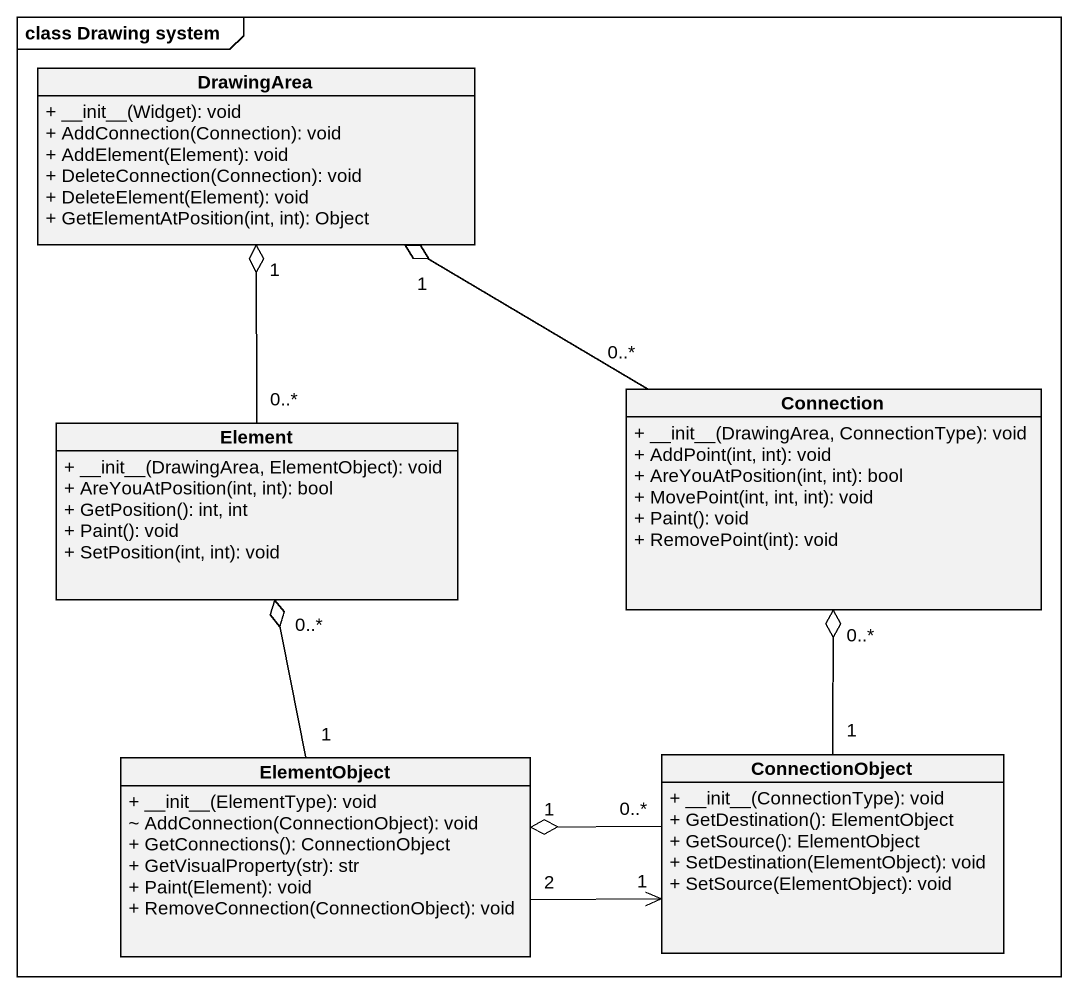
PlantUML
@startuml
mainframe class Drawing system
hide circle
hide empty members
skinparam classAttributeIconSize 0
class DrawingArea {
  + ~__init~__(Widget): void
  + AddConnection(Connection): void
  + AddElement(Element): void
  + DeleteConnection(Connection): void
  + DeleteElement(Element): void
  + GetElementAtPosition(int, int): Object
}
class Element {
  + ~__init~__(DrawingArea, ElementObject): void
  + AreYouAtPosition(int, int): bool
  + GetPosition(): int, int
  + Paint(): void
  + SetPosition(int, int): void
}
class Connection {
  + ~__init~__(DrawingArea, ConnectionType): void
  + AddPoint(int, int): void
  + AreYouAtPosition(int, int): bool
  + MovePoint(int, int, int): void
  + Paint(): void
  + RemovePoint(int): void
}
class ElementObject {
  + ~__init~__(ElementType): void
  ~ AddConnection(ConnectionObject): void
  + GetConnections(): ConnectionObject
  + GetVisualProperty(str): str
  + Paint(Element): void
  + RemoveConnection(ConnectionObject): void
}
class ConnectionObject {
  + ~__init~__(ConnectionType): void
  + GetDestination(): ElementObject
  + GetSource(): ElementObject
  + SetDestination(ElementObject): void
  + SetSource(ElementObject): void
}
Element "0..*" -up-o "1" DrawingArea
Connection "0..*" -left-o "1" DrawingArea
ElementObject "1" -up-o "0..*" Element
ElementObject "2" -right-> "1" ConnectionObject
ConnectionObject "1" -up-o "0..*" Connection
ConnectionObject "0..*" -left-o "1" ElementObject
@enduml
